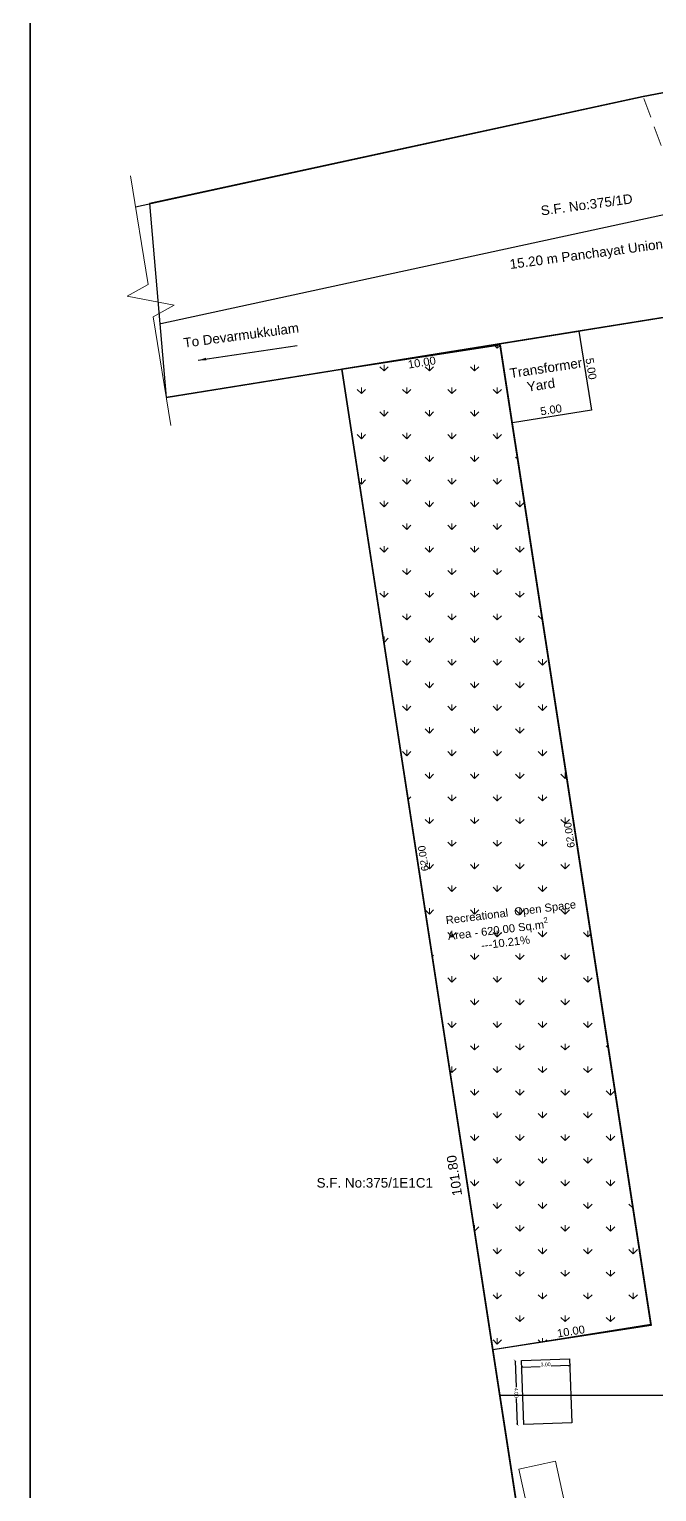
# Model space of a CAD drawing. Header units: metres. Extents: x 1521 to 1862, y -130 to 121.
# Drawn here: x 1662.9 to 1702.1, y -52.5 to 38.9 of the extents above; entities that cross this region are included whole.
import ezdxf

# ---------------------------------------------------------------- set-up
doc = ezdxf.new("R2010")
doc.units = ezdxf.units.M
doc.header["$MEASUREMENT"] = 0
doc.linetypes.add('DASHED2', pattern=[0.375, 0.25, -0.125])
doc.layers.get('DEFPOINTS').update_dxf_attribs({"lineweight": 9})
for name, color, linetype, lineweight in [('A-WALL', 250, 'Continuous', 30), ('AS_AT_SITE', 6, 'Continuous', 30), ('ID', 3, 'Continuous', 30), ('ROAD_WIDTH', 2, 'Continuous', 30), ('SEPTIC_TANK_1', 146, 'Continuous', 30), ('SUPER_IMPOSED', 5, 'Continuous', 30), ('WASTE_DISPOSAL', 7, 'Continuous', 0)]:
    doc.layers.add(name, color=color, linetype=linetype, lineweight=lineweight)
for name, color, linetype in [('BLK_1_LVL_0_SIDE_SETBACK2', 102, 'Continuous'), ('OSR_PLAN', 2, 'Continuous'), ('PLOT_BOUNDARY', 70, 'Continuous'), ('SURRENDER_ROAD_WIDTH', 2, 'Continuous'), ('TRANSFORMER_YARD', 7, 'Continuous'), ('WIN', 252, 'Continuous')]:
    doc.layers.add(name, color=color, linetype=linetype)
doc.styles.add('1', font='arial.ttf', dxfattribs={"height": 0.5})
doc.styles.add('2', font='arial.ttf', dxfattribs={"height": 0.23})
doc.styles.get("Standard").update_dxf_attribs({"font": 'arial.ttf'})
doc.dimstyles.new('1 site plan', dxfattribs={"dimscale": 0, "dimtxt": 0.5, "dimasz": 0.18, "dimexe": 3, "dimexo": 0, "dimgap": 0.01, "dimtad": 0, "dimzin": 4, "dimdsep": 46, "dimtxsty": '1', "dimblk": 'ARCHTICK', "dimcen": 0.01, "dimse1": 1, "dimse2": 1, "dimsd1": 1, "dimsd2": 1, "dimclrd": 256, "dimclre": 256, "dimclrt": 254, "dimadec": 3, "dimazin": 0, "dimtfac": 1, "dimtmove": 2, "dimatfit": 3, "dimfxl": 0, "dimtolj": 1, "dimtzin": 0, "dimarcsym": 0})
doc.dimstyles.new('100', dxfattribs={"dimtxt": 0.23, "dimasz": 0.15, "dimexe": 3, "dimexo": 0, "dimgap": 0.05, "dimtad": 0, "dimzin": 1, "dimdsep": 46, "dimtxsty": '2', "dimblk1": 'ARCHTICK', "dimblk2": 'ARCHTICK', "dimsah": 1, "dimcen": 0.1, "dimse1": 1, "dimse2": 1, "dimclrd": 251, "dimclre": 256, "dimclrt": 256, "dimadec": 0, "dimazin": 1, "dimtfac": 1, "dimtmove": 2, "dimatfit": 0, "dimfxl": 0, "dimtolj": 2, "dimtzin": 0, "dimarcsym": 0})

# ---------------------------------------------------------------- blocks, each defined once
blk = doc.blocks.new('*D99')
at = {"layer": 'DEFPOINTS', "color": 0}
for p in [(1724.767, 24.983), (1724.849, 24.475), (1682.394, 17.65)]:
    blk.add_point(p, dxfattribs=at)
at = {"layer": 'WIN', "color": 254, "insert": (1703.54, 21.57), "char_height": 0.5, "attachment_point": 5, "rotation": 9.13259, "style": '1'}
blk.add_mtext('\\A1;43.00', dxfattribs=at)
blk = doc.blocks.new('_ARCHTICK')
at = {"color": 0, "linetype": 'ByBlock', "const_width": 0.15}
blk.add_lwpolyline([(-0.5, -0.5), (0.5, 0.5)], dxfattribs=at)
blk = doc.blocks.new('*D87')
at = {"layer": 'DEFPOINTS', "color": 0}
for p in [(1697.204, 20.031), (1697.566, 20.089), (1697.997, 15.094)]:
    blk.add_point(p, dxfattribs=at)
at = {"layer": 'WIN', "color": 254, "insert": (1697.963, 17.677), "char_height": 0.5, "attachment_point": 5, "rotation": 279.13259, "style": '1'}
blk.add_mtext('\\A1;5.00', dxfattribs=at)
blk = doc.blocks.new('*D88')
at = {"layer": 'DEFPOINTS', "color": 0}
for p in [(1692.994, 14.715), (1697.997, 15.094), (1693.061, 14.301)]:
    blk.add_point(p, dxfattribs=at)
at = {"layer": 'WIN', "color": 254, "insert": (1695.462, 15.112), "char_height": 0.5, "attachment_point": 5, "rotation": 9.13259, "style": '1'}
blk.add_mtext('\\A1;5.00', dxfattribs=at)
blk = doc.blocks.new('*D89')
at = {"layer": 'DEFPOINTS', "color": 0}
for p in [(1701.699, -42.042), (1691.767, -43.264), (1691.826, -43.629)]:
    blk.add_point(p, dxfattribs=at)
at = {"layer": 'WIN', "color": 254, "insert": (1696.704, -42.47), "char_height": 0.5, "attachment_point": 5, "rotation": 9.13259, "style": '1'}
blk.add_mtext('\\A1;10.00', dxfattribs=at)
blk = doc.blocks.new('*D90')
at = {"layer": 'DEFPOINTS', "color": 0}
for p in [(1692.267, 19.237), (1692.327, 18.863), (1682.394, 17.65)]:
    blk.add_point(p, dxfattribs=at)
at = {"layer": 'WIN', "color": 254, "insert": (1687.391, 18.069), "char_height": 0.5, "attachment_point": 5, "rotation": 9.13259, "style": '1'}
blk.add_mtext('\\A1;10.00', dxfattribs=at)
blk = doc.blocks.new('*D93')
at = {"layer": 'DEFPOINTS', "color": 0, "ltscale": 400}
for p in [(1693.21, -44.31), (1693.612, -44.294), (1693.768, -48.291)]:
    blk.add_point(p, dxfattribs=at)
at = {"layer": 'ID', "color": 251, "lineweight": -2, "ltscale": 400}
for p, q in [((1693.21, -44.31), (1693.274, -45.955)), ((1693.365, -48.307), (1693.301, -46.661))]:
    blk.add_line(p, q, dxfattribs=at)
at = {"layer": 'ID', "color": 251, "lineweight": -2, "ltscale": 400, "xscale": 0.15, "yscale": 0.15, "zscale": 0.15}
for p, rotation in [((1693.21, -44.31), 92.23075340004404), ((1693.365, -48.307), 272.230753400044)]:
    blk.add_blockref('_ARCHTICK', p, dxfattribs=dict(at, rotation=rotation))
at = {"layer": 'ID', "ltscale": 400, "insert": (1693.287, -46.308), "char_height": 0.23, "attachment_point": 5, "rotation": 272.23075, "style": '2'}
blk.add_mtext('\\A2;4.00', dxfattribs=at)
blk = doc.blocks.new('*D94')
at = {"layer": 'DEFPOINTS', "color": 0, "ltscale": 400}
for p in [(1693.612, -44.294), (1696.61, -44.177), (1696.626, -44.594)]:
    blk.add_point(p, dxfattribs=at)
at = {"layer": 'ID', "color": 251, "lineweight": -2, "ltscale": 400}
for p, q in [((1693.629, -44.711), (1694.78, -44.666)), ((1696.626, -44.594), (1695.475, -44.639))]:
    blk.add_line(p, q, dxfattribs=at)
at = {"layer": 'ID', "color": 251, "lineweight": -2, "ltscale": 400, "xscale": 0.15, "yscale": 0.15, "zscale": 0.15}
for p, rotation in [((1693.629, -44.711), 182.2307533996305), ((1696.626, -44.594), 2.230753399630565)]:
    blk.add_blockref('_ARCHTICK', p, dxfattribs=dict(at, rotation=rotation))
at = {"layer": 'ID', "ltscale": 400, "insert": (1695.123, -44.536), "char_height": 0.23, "attachment_point": 5, "rotation": 2.23075, "style": '2'}
blk.add_mtext('\\A2;3.00', dxfattribs=at)
blk = doc.blocks.new('*D95')
at = {"layer": 'DEFPOINTS', "color": 0, "ltscale": 400}
for p in [(1693.21, -44.31), (1693.612, -44.294), (1693.768, -48.291)]:
    blk.add_point(p, dxfattribs=at)
at = {"layer": 'ID', "color": 251, "lineweight": -2, "ltscale": 400}
for p, q in [((1693.21, -44.31), (1693.274, -45.955)), ((1693.365, -48.307), (1693.301, -46.661))]:
    blk.add_line(p, q, dxfattribs=at)
at = {"layer": 'ID', "color": 251, "lineweight": -2, "ltscale": 400, "xscale": 0.15, "yscale": 0.15, "zscale": 0.15}
for p, rotation in [((1693.21, -44.31), 92.23075340004404), ((1693.365, -48.307), 272.230753400044)]:
    blk.add_blockref('_ARCHTICK', p, dxfattribs=dict(at, rotation=rotation))
at = {"layer": 'ID', "ltscale": 400, "insert": (1693.287, -46.308), "char_height": 0.23, "attachment_point": 5, "rotation": 272.23075, "style": '2'}
blk.add_mtext('\\A2;4.00', dxfattribs=at)

msp = doc.modelspace()

# ---------------------------------------------------------------- hatches: boundary and pattern name
at = {"layer": 'A-WALL', "lineweight": 5, "ltscale": 5}
h = msp.add_hatch(dxfattribs=at)
h.set_pattern_fill('GRASS', color=256, scale=2)
h.set_pattern_definition([(90, (1164.5986, -4001.6561), (-1.41421356, 1.41421356), [0.375, -2.4534271]), (45, (1164.5986, -4001.656), (-1.4142136, 1.4142136), [0.375, -1.625]), (135, (1164.5986, -4001.656), (-1.4142136, -1.4142136), [0.375, -1.625])])
h.paths.add_polyline_path([(1692.27225, 19.2045), (1692.26695, 19.23744), (1682.39372, 17.65025), (1691.82586, -43.62949), (1701.69932, -42.04226)])
h.paths.add_polyline_path([(1696.24064, -40.88137), (1698.07875, -40.88137), (1698.07875, -39.93344), (1696.24064, -39.93344)], flags=24)
h.paths.add_polyline_path([(1695.85267, -43.0897), (1697.66749, -42.79795), (1697.51704, -41.86204), (1695.70222, -42.15379)], flags=25)
h.paths.add_polyline_path([(1686.5395, 17.44997), (1688.35432, 17.74171), (1688.20386, 18.67762), (1686.38904, 18.38588)], flags=24)
h.paths.add_polyline_path([(1688.09678, -13.74649), (1687.81715, -11.92977), (1686.88026, -12.07398), (1687.15989, -13.8907)], flags=24)
h.paths.add_polyline_path([(1697.21784, -12.28897), (1696.93821, -10.47225), (1696.00132, -10.61646), (1696.28094, -12.43318)], flags=25)
h.paths.add_polyline_path([(1689.03205, -18.99194), (1697.35773, -17.96185), (1697.02445, -15.26814), (1688.69877, -16.29824)], flags=24)

# ---------------------------------------------------------------- linework, layer by layer
at = {"layer": 'A-WALL', "linetype": 'DASHED2', "lineweight": 5, "ltscale": 5}
msp.add_line((1703.61902, 28.10395), (1701.22497, 34.68183), dxfattribs=at)
at = {"layer": 'A-WALL', "lineweight": 5, "ltscale": 5, "const_width": 0.1}
msp.add_lwpolyline([(1662.91697, 120.70807), (1861.48664, 120.70807), (1861.48664, -98.15057), (1662.91697, -98.15057)], close=True, dxfattribs=at)
at = {"layer": 'A-WALL', "lineweight": 5, "ltscale": 5}
msp.add_lwpolyline([(1669.19497, 29.73243), (1670.28631, 22.94371), (1668.9754, 22.21309), (1671.92309, 21.64719), (1670.61219, 20.91658), (1671.70352, 14.12786)], dxfattribs=at)
at = {"layer": 'AS_AT_SITE', "ltscale": 400}
msp.add_lwpolyline([(1754.21968, -7.85376), (1747.36746, 30.22868), (1734.58253, 29.60776), (1724.84863, 24.47519), (1682.39372, 17.65025), (1697.88191, -82.97505), (1743.88191, -82.97505), (1743.79405, -18.17511)], close=True, dxfattribs=at)
at = {"layer": 'BLK_1_LVL_0_SIDE_SETBACK2'}
msp.add_lwpolyline([(1703.02905, -46.47505), (1692.26385, -46.47505), (1696.9584, -76.97505), (1703.02905, -76.97505)], close=True, dxfattribs=at)
at = {"layer": 'OSR_PLAN'}
msp.add_lwpolyline([(1682.39372, 17.65025), (1692.27732, 19.17153), (1701.70926, -42.10684), (1691.82565, -43.62812)], close=True, dxfattribs=at)
at = {"layer": 'PLOT_BOUNDARY', "ltscale": 400}
msp.add_lwpolyline([(1754.21968, -7.85376), (1747.36746, 30.22868), (1734.58253, 29.60776), (1724.84863, 24.47519), (1682.39372, 17.65025), (1697.88191, -82.97505), (1743.88191, -82.97505), (1743.79405, -18.17511)], close=True, dxfattribs=at)
at = {"layer": 'ROAD_WIDTH'}
msp.add_lwpolyline([(1793.29841, 73.1051), (1794.65989, 57.54304), (1805.57251, 66.03493), (1802.22944, 81.70259), (1831.03386, 102.85663), (1829.73095, 118.00068), (1725.72511, 39.3637), (1701.22497, 34.68183), (1670.37923, 27.99322), (1671.42084, 15.88627), (1724.84863, 24.47519), (1734.58253, 29.60776), (1757.32156, 43.51429), (1759.95985, 47.03558), (1760.80736, 45.22403)], close=True, dxfattribs=at)
at = {"layer": 'SEPTIC_TANK_1', "linetype": 'ByBlock'}
msp.add_lwpolyline([(1693.61238, -44.294), (1696.61011, -44.17723), (1696.7658, -48.1742), (1693.76808, -48.29097)], close=True, dxfattribs=at)
msp.add_lwpolyline([(1693.61238, -44.294), (1696.61011, -44.17723), (1696.7658, -48.1742), (1693.76808, -48.29097)], close=True, dxfattribs=at)
at = {"layer": 'SUPER_IMPOSED', "ltscale": 400}
msp.add_lwpolyline([(1754.21968, -7.85376), (1747.36746, 30.22868), (1734.58253, 29.60776), (1724.84863, 24.47519), (1682.39372, 17.65025), (1697.88191, -82.97505), (1743.88191, -82.97505), (1743.79405, -18.17511)], close=True, dxfattribs=at)
at = {"layer": 'SURRENDER_ROAD_WIDTH', "lineweight": 30}
msp.add_lwpolyline([(1830.49048, 109.17251), (1730.09955, 33.26871), (1671.0944, 20.474)], dxfattribs=at)
at = {"layer": 'TRANSFORMER_YARD', "ltscale": 0.35}
msp.add_lwpolyline([(1692.26695, 19.23744), (1697.20357, 20.03104), (1697.99717, 15.09442), (1693.06055, 14.30082)], close=True, dxfattribs=at)
at = {"layer": 'WASTE_DISPOSAL', "color": 2}
msp.add_lwpolyline([(1693.98359, -53.54596), (1696.28557, -53.04702), (1695.74965, -50.57443), (1693.44767, -51.07338)], close=True, dxfattribs=at)
at = {"layer": 'WIN', "color": 254}
for p, q in [((1701.22497, 34.68183), (1725.72511, 39.3637)), ((1669.50503, 27.80366), (1701.22497, 34.68183)), ((1724.84863, 24.47519), (1671.42084, 15.88627)), ((1701.69932, -42.04226), (1692.26717, 19.23748)), ((1697.88191, -82.97505), (1682.39372, 17.65025)), ((1701.69932, -42.04226), (1691.82586, -43.62949))]:
    msp.add_line(p, q, dxfattribs=at)
msp.add_lwpolyline([(1692.26695, 19.23744), (1697.20357, 20.03104), (1697.99717, 15.09442), (1693.06055, 14.30082)], close=True, dxfattribs=at)

# ---------------------------------------------------------------- texts
at = {"layer": 'A-WALL', "lineweight": 5, "ltscale": 5, "attachment_point": 1, "style": '2'}
for s, insert, char_height, width, rotation in [('\\A1;{\\W3.180614; }S.F. No:375/1D', (1694.04961, 27.74665), 0.6, 7.1760735, 7.626372), ('\\A1;{\\W3.12838; }15.20 m Panchayat Union Tar Road', (1692.11812, 24.40514), 0.6, 14.6775292, 7.626372), ('\\A1;{\\W8.03519;  }To Devarmukkulam', (1668.75523, 19.08973), 0.6, 14.6775292, 7.626372), ('\\A1;{\\C0;Recreational  Open Space \\PArea - 620.00 Sq.m\\H0.7x;\\S2^ ;\\H1.42857x;\\P^I---10.21%}', (1688.8549, -16.53375), 0.5, 8.6748898, 7.0531061)]:
    msp.add_mtext(s, dxfattribs=dict(at, insert=insert, char_height=char_height, width=width, rotation=rotation))
at = {"layer": 'A-WALL', "lineweight": 5, "ltscale": 5, "insert": (1692.83861, 17.68235), "char_height": 0.6, "width": 24.0464021, "attachment_point": 1, "rotation": 8.5649603}
msp.add_mtext('Transformer \\P    Yard', dxfattribs=at)
at = {"layer": 'A-WALL', "lineweight": 5, "ltscale": 5, "insert": (1680.75546, -32.88499), "char_height": 0.6, "width": 7.1760735, "attachment_point": 1, "style": '2'}
msp.add_mtext('\\A1;{\\W0.213127; }S.F. No:375/1E1C1', dxfattribs=at)
at = {"layer": 'WIN', "color": 254, "attachment_point": 5, "rotation": 98.7502681, "style": '2'}
for s, insert, char_height in [('\\A2;62.00', (1696.60775, -11.45633), 0.46), ('\\A2;62.00', (1687.48669, -12.91385), 0.46), ('\\A2;101.80', (1689.42318, -32.73315), 0.6)]:
    msp.add_mtext(s, dxfattribs=dict(at, insert=insert, char_height=char_height))

# ---------------------------------------------------------------- dimensions: what is measured, and where the dimension line sits
at = {"layer": 'ID', "color": 6, "ltscale": 400}
for base, p1, p2, angle, picture, middle in [((1693.20954, -44.30969), (1693.76808, -48.29097), (1693.61238, -44.294), 92.2307534, '*D93', (1693.28739, -46.30818)), ((1693.20954, -44.30969), (1693.76808, -48.29097), (1693.61238, -44.294), 92.2307534, '*D95', (1693.28739, -46.30818)), ((1696.62636, -44.59441), (1693.61238, -44.294), (1696.61011, -44.17723), 2.2307534, '*D94', (1695.12294, -44.53579))]:
    dim = msp.add_linear_dim(base=base, p1=p1, p2=p2, angle=angle, dimstyle='100', dxfattribs=at)
    dim.commit()
    dim.dimension.update_dxf_attribs({"geometry": picture, "text_midpoint": middle, "dimtype": 161})
at = {"layer": 'WIN', "color": 254}
for p1, p2, distance, picture, middle in [((1682.39372, 17.65025), (1724.84863, 24.47519), 0.51415, '*D99', (1703.53957, 21.57035)), ((1682.39372, 17.65025), (1692.26717, 19.23748), -0.37944, '*D90', (1687.39067, 18.06923)), ((1697.99717, 15.09442), (1693.06055, 14.30082), -0.41937, '*D88', (1695.4623, 15.11168)), ((1701.69932, -42.04226), (1691.82586, -43.62949), -0.37013, '*D89', (1696.70384, -42.47043))]:
    dim = msp.add_aligned_dim(p1=p1, p2=p2, distance=distance, dimstyle='1 site plan', override={"dimscale": 1}, dxfattribs=at)
    dim.commit()
    dim.dimension.update_dxf_attribs({"geometry": picture, "text_midpoint": middle})
dim = msp.add_linear_dim(base=(1697.56646, 20.08938), p1=(1697.99717, 15.09442), p2=(1697.20357, 20.03104), angle=99.1325926, dimstyle='1 site plan', override={"dimscale": 1}, dxfattribs=at)
dim.commit()
dim.dimension.update_dxf_attribs({"geometry": '*D87', "text_midpoint": (1697.96337, 17.67698), "dimtype": 161})

# ---------------------------------------------------------------- leaders
at = {"layer": 'A-WALL', "lineweight": 5, "ltscale": 5}
msp.add_leader([(1673.41968, 18.20676), (1679.60487, 19.12926)], dimstyle='1 site plan', override={"dimscale": 1, "dimasz": 0.5}, dxfattribs=at)

doc.saveas('drawing.dxf')
